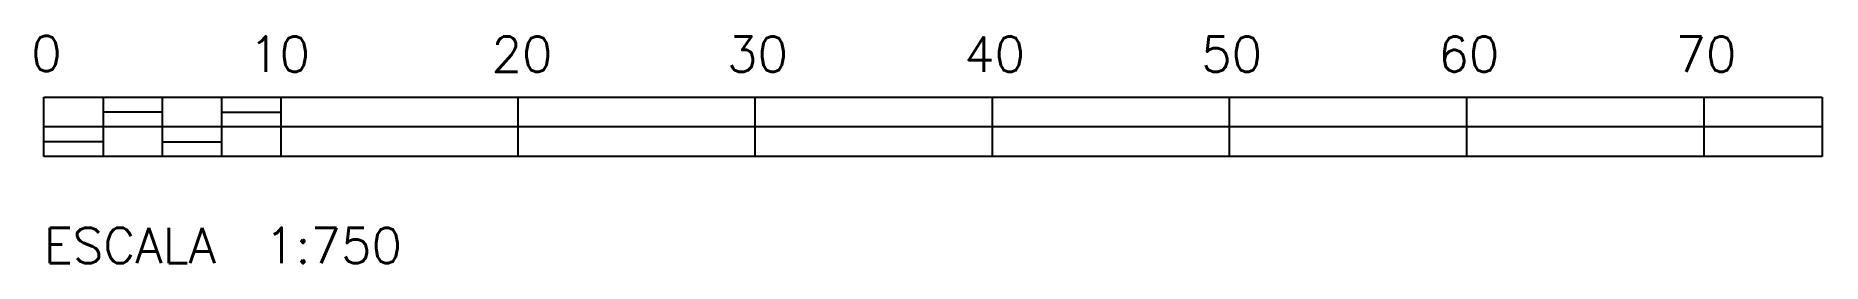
# Model space of a CAD drawing. Extents: x -0.3 to 75, y -4.5 to 5.1.
import ezdxf

# ---------------------------------------------------------------- set-up
doc = ezdxf.new("R2010")
doc.units = 0
doc.header["$LTSCALE"] = 15
doc.layers.get('0').update_dxf_attribs({"linetype": 'CONTINUOUS'})
doc.styles.get("Standard").update_dxf_attribs({"font": 'simplex', "height": 4})

msp = doc.modelspace()

# ---------------------------------------------------------------- linework, layer by layer
at = {"color": 0, "linetype": 'CONTINUOUS'}
for p, q in [((0, 2.5), (75, 2.5)), ((0, 0), (0, 2.5)), ((2.5, 2.5), (2.5, 0)), ((5, 0), (5, 2.5)), ((7.5, 2.5), (7.5, 0)), ((10, 2.5), (10, 0)), ((20, 0), (20, 2.5)), ((30, 2.5), (30, 2.5)), ((30, 0), (30, 2.5)), ((40, 2.5), (40, 0)), ((50, 0), (50, 2.5)), ((50, 2.5), (50, 2.5)), ((60, 2.5), (60, 0)), ((70, 2.5), (70, 0)), ((75, 2.5), (75, 0)), ((5, 1.875), (2.5, 1.875)), ((7.5, 1.875), (10, 1.875)), ((75, 1.25), (0, 1.25)), ((2.5, 0.625), (0, 0.625)), ((75, 0), (0, 0)), ((5, 0.625), (7.5, 0.625))]:
    msp.add_line(p, q, dxfattribs=at)

# ---------------------------------------------------------------- texts
for s, p in [('0', (-0.533, 3.597)), ('10', (8.653, 3.57)), ('20', (18.883, 3.57)), ('30', (28.81, 3.57)), ('40', (38.81, 3.57)), ('50', (48.81, 3.57)), ('60', (58.81, 3.57)), ('70', (68.81, 3.57)), ('ESCALA  1:750', (0, -4.501))]:
    msp.add_text(s, height=1.5, rotation=0, dxfattribs=at).set_placement(p)

doc.saveas('drawing.dxf')
